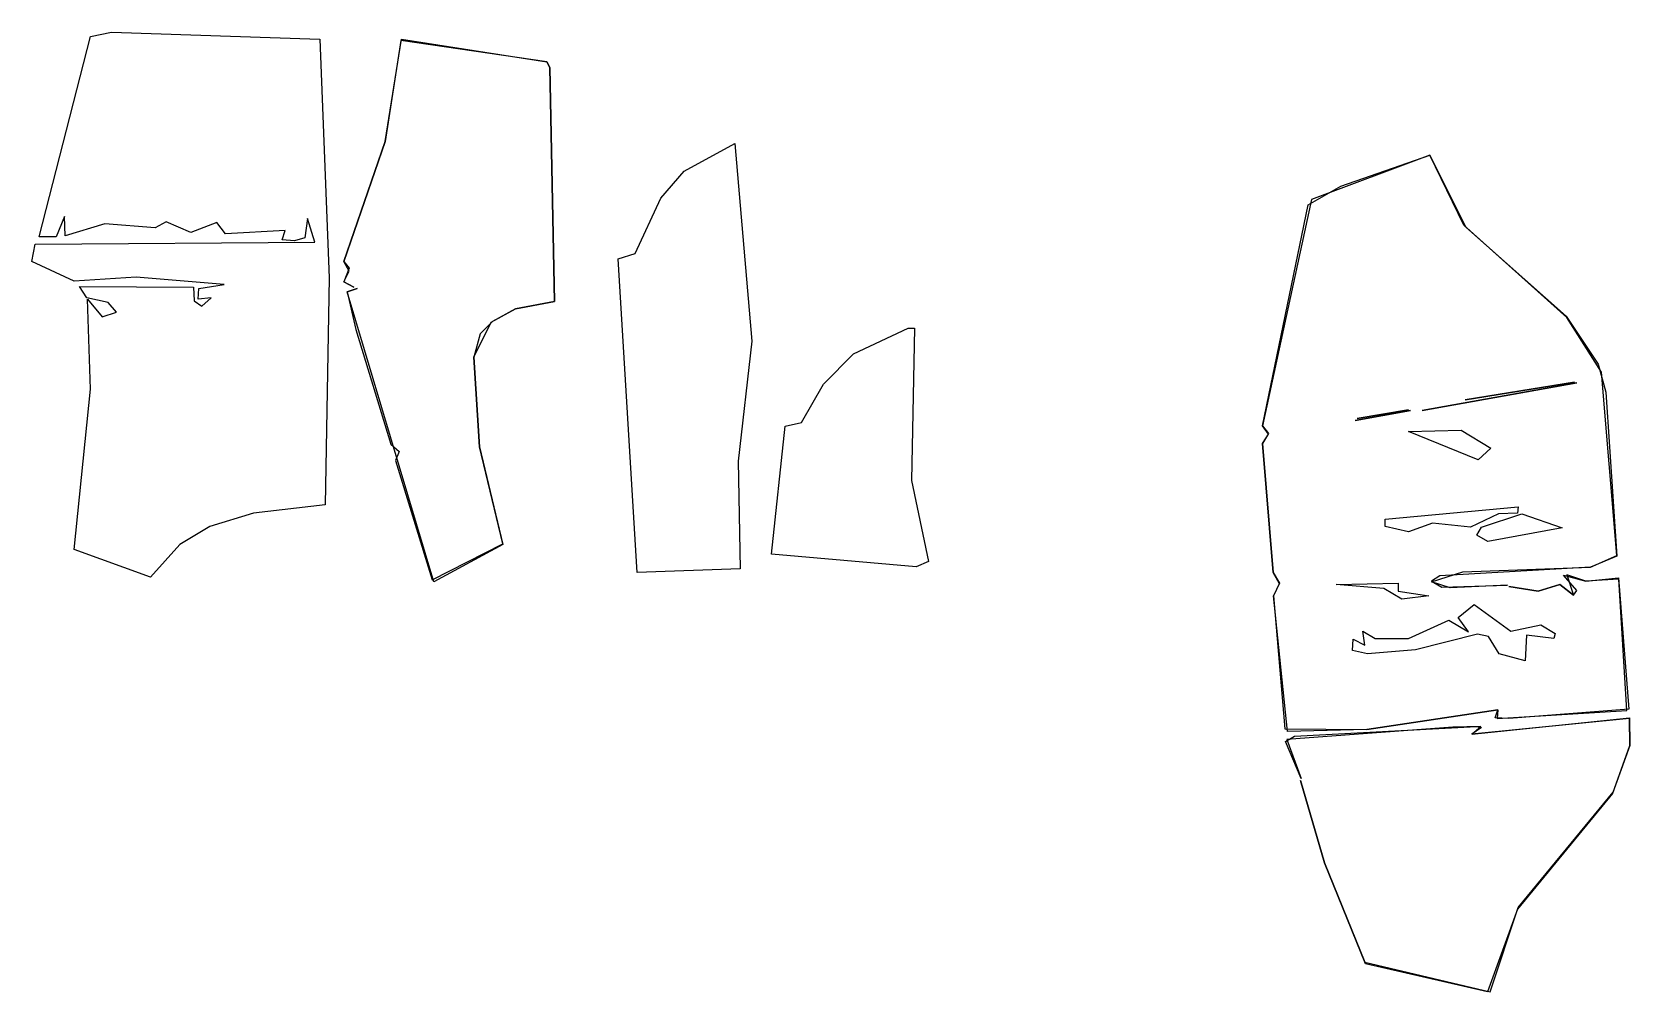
# Model space of a CAD drawing. Header units: metres. Extents: x 1 to 118, y 4 to 74.
import ezdxf

# ---------------------------------------------------------------- set-up
doc = ezdxf.new("R2010")
doc.units = ezdxf.units.M

msp = doc.modelspace()

# ---------------------------------------------------------------- linework, layer by layer
at = {"color": 6}
for points in [[(10.01, 34.48), (4.43, 36.51), (5.62, 48.23), (5.39, 54.83), (6.48, 53.53), (7.53, 53.87), (6.91, 54.59), (5.34, 54.93), (4.81, 55.75), (13.15, 55.7), (13.2, 54.69), (13.77, 54.3), (14.44, 54.93), (13.49, 54.83), (13.54, 55.6), (15.39, 55.89), (8.96, 56.42), (4.43, 56.14), (1.33, 57.58), (1.57, 58.84), (22.02, 58.98), (21.49, 60.72), (21.3, 59.32), (20.54, 59.08), (19.64, 59.17), (19.87, 59.85), (15.49, 59.61), (14.87, 60.43), (12.96, 59.7), (11.15, 60.48), (10.34, 60.04), (6.67, 60.33), (3.77, 59.46), (3.72, 60.86), (3.1, 59.37), (1.86, 59.37), (5.62, 74.03), (7.15, 74.36), (22.4, 73.83), (23.07, 56.38), (22.78, 39.79), (17.54, 39.16), (14.35, 38.2), (12.15, 36.89), (10.01, 34.48), (10.01, 34.48)], [(30.74, 34.14), (24.4, 55.36), (25.12, 55.6), (24.4, 55.36), (25.02, 52.61), (27.6, 44.22), (28.21, 43.69), (27.93, 43.02), (30.6, 34.29), (35.79, 36.94), (34.08, 44.03), (33.65, 50.59), (34.93, 53.15), (36.7, 54.11), (39.56, 54.64), (39.22, 71.76), (38.99, 72.19), (28.31, 73.74), (27.17, 66.36), (24.16, 57.58), (24.54, 57.1), (24.16, 56.09), (24.88, 55.7), (24.16, 56.09), (24.54, 56.86), (24.16, 57.58), (27.17, 66.36), (28.36, 73.83), (38.99, 72.19), (39.22, 71.76), (39.56, 54.64), (36.7, 54.11), (35.03, 53.19), (34.12, 52.28), (33.65, 50.59), (34.08, 44.03), (35.79, 36.89), (30.74, 34.14), (30.74, 34.14)], [(45.61, 34.82), (44.23, 57.77), (45.47, 58.16), (47.33, 62.21), (49.04, 64.19), (52.76, 66.21), (54, 51.75), (53, 42.97), (53.14, 35.11), (45.61, 34.82), (45.61, 34.82)], [(93.18, 23.2), (92.17, 33.13), (92.6, 34), (92.13, 34.82), (91.36, 44.27), (91.79, 44.95), (91.36, 45.57), (94.7, 61.73), (97.08, 63.08), (103.61, 65.35), (106.23, 60.09), (113.57, 53.58), (115.91, 50.06), (116.48, 48.03), (117.29, 36.02), (115.34, 35.21), (104.33, 34.58), (103.71, 34.19), (104.47, 33.76), (109.28, 33.9), (105.09, 33.71), (103.71, 34.14), (106, 34.87), (115.34, 35.21), (117.29, 36.07), (116.15, 49.48), (113.62, 53.48), (106.09, 60.23), (103.61, 65.35), (94.94, 62.12), (91.36, 45.57), (91.79, 45), (91.36, 44.27), (92.13, 34.82), (92.6, 34.05), (92.17, 33.13), (92.98, 23.39), (98.99, 23.34), (108.57, 24.79), (108.52, 24.16), (118.01, 24.74), (117.43, 34.34), (115, 34.19), (113.62, 34.67), (114.1, 33.18), (113.1, 33.95), (111.52, 33.47), (109.38, 33.81), (111.52, 33.47), (113.1, 33.95), (114.1, 33.18), (114.34, 33.52), (113.38, 34.63), (115, 34.19), (117.39, 34.43), (118.15, 24.84), (109.38, 24.16), (108.38, 24.21), (108.57, 24.79), (98.99, 23.34), (93.18, 23.2), (93.18, 23.2)], [(66.01, 35.25), (55.43, 36.17), (56.43, 45.53), (57.62, 45.81), (59.24, 48.61), (61.43, 50.83), (65.44, 52.71), (65.91, 52.71), (65.68, 41.57), (66.91, 35.64), (66.01, 35.25), (66.01, 35.25)], [(103.04, 46.68), (114.34, 48.71), (103.04, 46.68), (103.04, 46.68)], [(106.19, 47.45), (114.19, 48.76), (106.19, 47.45), (106.19, 47.45)], [(98.13, 45.96), (102.18, 46.68), (98.13, 45.96), (98.13, 45.96)], [(98.27, 46.1), (102.04, 46.73), (98.27, 46.1), (98.27, 46.1)], [(107.14, 43.07), (102.04, 45.14), (105.9, 45.24), (108.05, 43.93), (107.14, 43.07), (107.14, 43.07)], [(102.04, 37.81), (100.32, 38.2), (100.32, 38.73), (110.05, 39.64), (110, 39.16), (108.62, 39.11), (106.57, 38.15), (103.8, 38.44), (102.04, 37.81), (102.04, 37.81)], [(107.85, 37.09), (107.04, 37.57), (107.38, 38.15), (110.33, 39.11), (113.29, 38.1), (107.85, 37.09), (107.85, 37.09)], [(101.56, 32.89), (100.23, 33.66), (96.75, 33.95), (101.28, 34.05), (101.28, 33.47), (103.52, 33.13), (101.56, 32.89), (101.56, 32.89)], [(110.57, 28.36), (108.66, 28.89), (107.9, 30.14), (107.09, 30.33), (102.56, 29.18), (99.04, 28.89), (97.94, 29.13), (97.99, 29.95), (98.85, 29.51), (98.7, 30.53), (99.61, 30), (102.04, 30), (104.99, 31.35), (106.42, 30.48), (105.66, 31.54), (106.85, 32.5), (109.52, 30.53), (111.71, 31.01), (112.76, 30.38), (112.67, 30), (110.67, 30.24), (110.57, 28.36), (110.57, 28.36)], [(107.81, 4.15), (98.89, 6.22), (95.89, 13.6), (94.13, 19.63), (95.89, 13.6), (98.85, 6.32), (108, 4.15), (110.05, 10.32), (117.01, 18.76), (118.24, 22.18), (118.2, 24.16), (106.66, 23), (107.33, 23.58), (105.28, 23.53), (93.13, 22.62), (94.18, 19.77), (93.03, 22.47), (93.7, 22.86), (107, 23.58), (107.38, 23.49), (106.66, 23), (118.2, 24.21), (118.24, 22.18), (116.96, 18.66), (110, 10.22), (107.81, 4.15), (107.81, 4.15)]]:
    msp.add_lwpolyline(points, dxfattribs=at)

doc.saveas('drawing.dxf')
